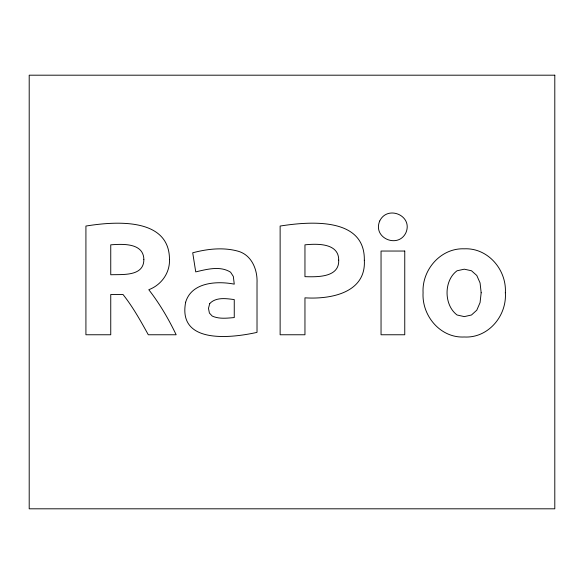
<?xml version="1.0" encoding="UTF-8"?>
<svg xmlns="http://www.w3.org/2000/svg" width="584" height="584" viewBox="0 0 584 584"><rect width="100%" height="100%" fill="white"/><g stroke="black" fill="none" stroke-linecap="round" stroke-linejoin="round"><path stroke-width="0.88" d="M505.357 292.745C506.941 315.834 488.246 338.348 464.295 336.99C440.416 338.224 421.743 315.754 423.071 292.745C421.816 269.823 440.723 247.842 464.295 248.813C487.954 247.689 506.715 269.823 505.357 292.745M364.328 260.274C366.241 293.102 330.237 299.461 304.957 297.833L304.957 334.763L280.13 334.763L280.13 226.052C308.98 221.497 365.168 216.635 364.328 260.274M338.698 260.114C339.45 277.604 317.258 277.013 304.957 276.663L304.957 244.835C317.258 243.579 338.888 243.032 338.698 260.114M185.654 302.213C177.463 344.596 231.753 338.019 257.018 332.369L257.018 283.036C257.661 269.866 251.835 255.055 238.075 251.2C223.234 247.083 207.408 248.893 192.713 252.792L195.735 271.888C206.882 269.297 220.226 265.596 230.592 272.21L233.337 276.466L234.257 284.145C217.095 280.816 191.523 282.108 185.654 302.213M481.165 292.745L480.07 302.592L476.792 310.17L471.478 315.002L464.295 316.616L457.089 315.002C443.804 305.125 443.614 280.546 457.089 270.757L464.295 269.188L471.478 270.757L476.792 275.473L480.07 282.933L481.165 292.745M169.477 259.478C170.002 272.983 161.279 285.007 148.789 289.715C159.607 303.622 168.557 318.886 176.164 334.763L148.307 334.763C140.62 320.893 132.882 306.95 123.005 294.489L110.748 294.489L110.748 334.763L85.921 334.763L85.921 226.052C114.376 221.438 169.491 216.978 169.477 259.478M379.709 221.022C372.409 238.155 398.222 248.923 405.931 232.68C413.231 215.54 387.426 204.78 379.709 221.022M143.854 259.318C144.08 276.677 122.56 274.298 110.748 274.757L110.748 244.835C122.706 243.915 143.416 242.805 143.854 259.318M209.744 303.563L208.473 308.337L209.408 313.053L212.211 316.061C219.109 319.214 226.935 318.163 234.257 317.572L234.257 299.585C226.125 298.526 215.941 296.942 209.744 303.563M554.8 75.19L29.2 75.19L29.2 508.81L554.8 508.81L554.8 75.19M404.756 251.04L381.045 251.04L381.045 334.763L404.756 334.763L404.756 251.04"/></g></svg>
